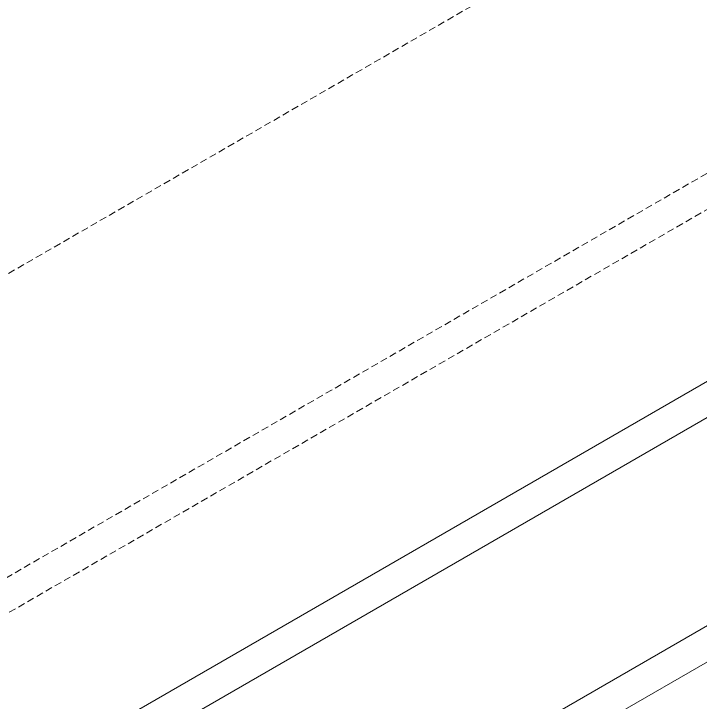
# Model space of a CAD drawing. Header units: millimetres. Extents: x -111 to 4919, y -143 to 3304.
# Drawn here: x 4432 to 4555.9, y 1428.1 to 1552.4 of the extents above; entities that cross this region are included whole.
import ezdxf

# ---------------------------------------------------------------- set-up
doc = ezdxf.new("R2010")
doc.units = ezdxf.units.MM
doc.linetypes.add('HIDDEN', pattern=[1.905, 1.27, -0.635])
doc.layers.add('ZANO_R', color=7, linetype='Continuous', lineweight=0)
doc.layers.add('ZANO_R_przerywana', color=7, linetype='HIDDEN', lineweight=0)

msp = doc.modelspace()

# ---------------------------------------------------------------- linework, layer by layer
at = {"layer": 'ZANO_R'}
for p, q in [((4712.14, 1575.55), (4393.94, 1391.84)), ((4399.59, 1388.57), (4717.79, 1572.29)), ((4439.19, 1373.88), (4743.25, 1549.42)), ((4743.25, 1542.89), (4439.19, 1367.34))]:
    msp.add_line(p, q, dxfattribs=at)
at = {"layer": 'ZANO_R_przerywana'}
for p, q in [((4679.61, 1649.04), (4393.94, 1484.1)), ((4672.54, 1590.25), (4393.94, 1429.4)), ((4368.48, 1408.17), (4672.54, 1583.72))]:
    msp.add_line(p, q, dxfattribs=at)

doc.saveas('drawing.dxf')
